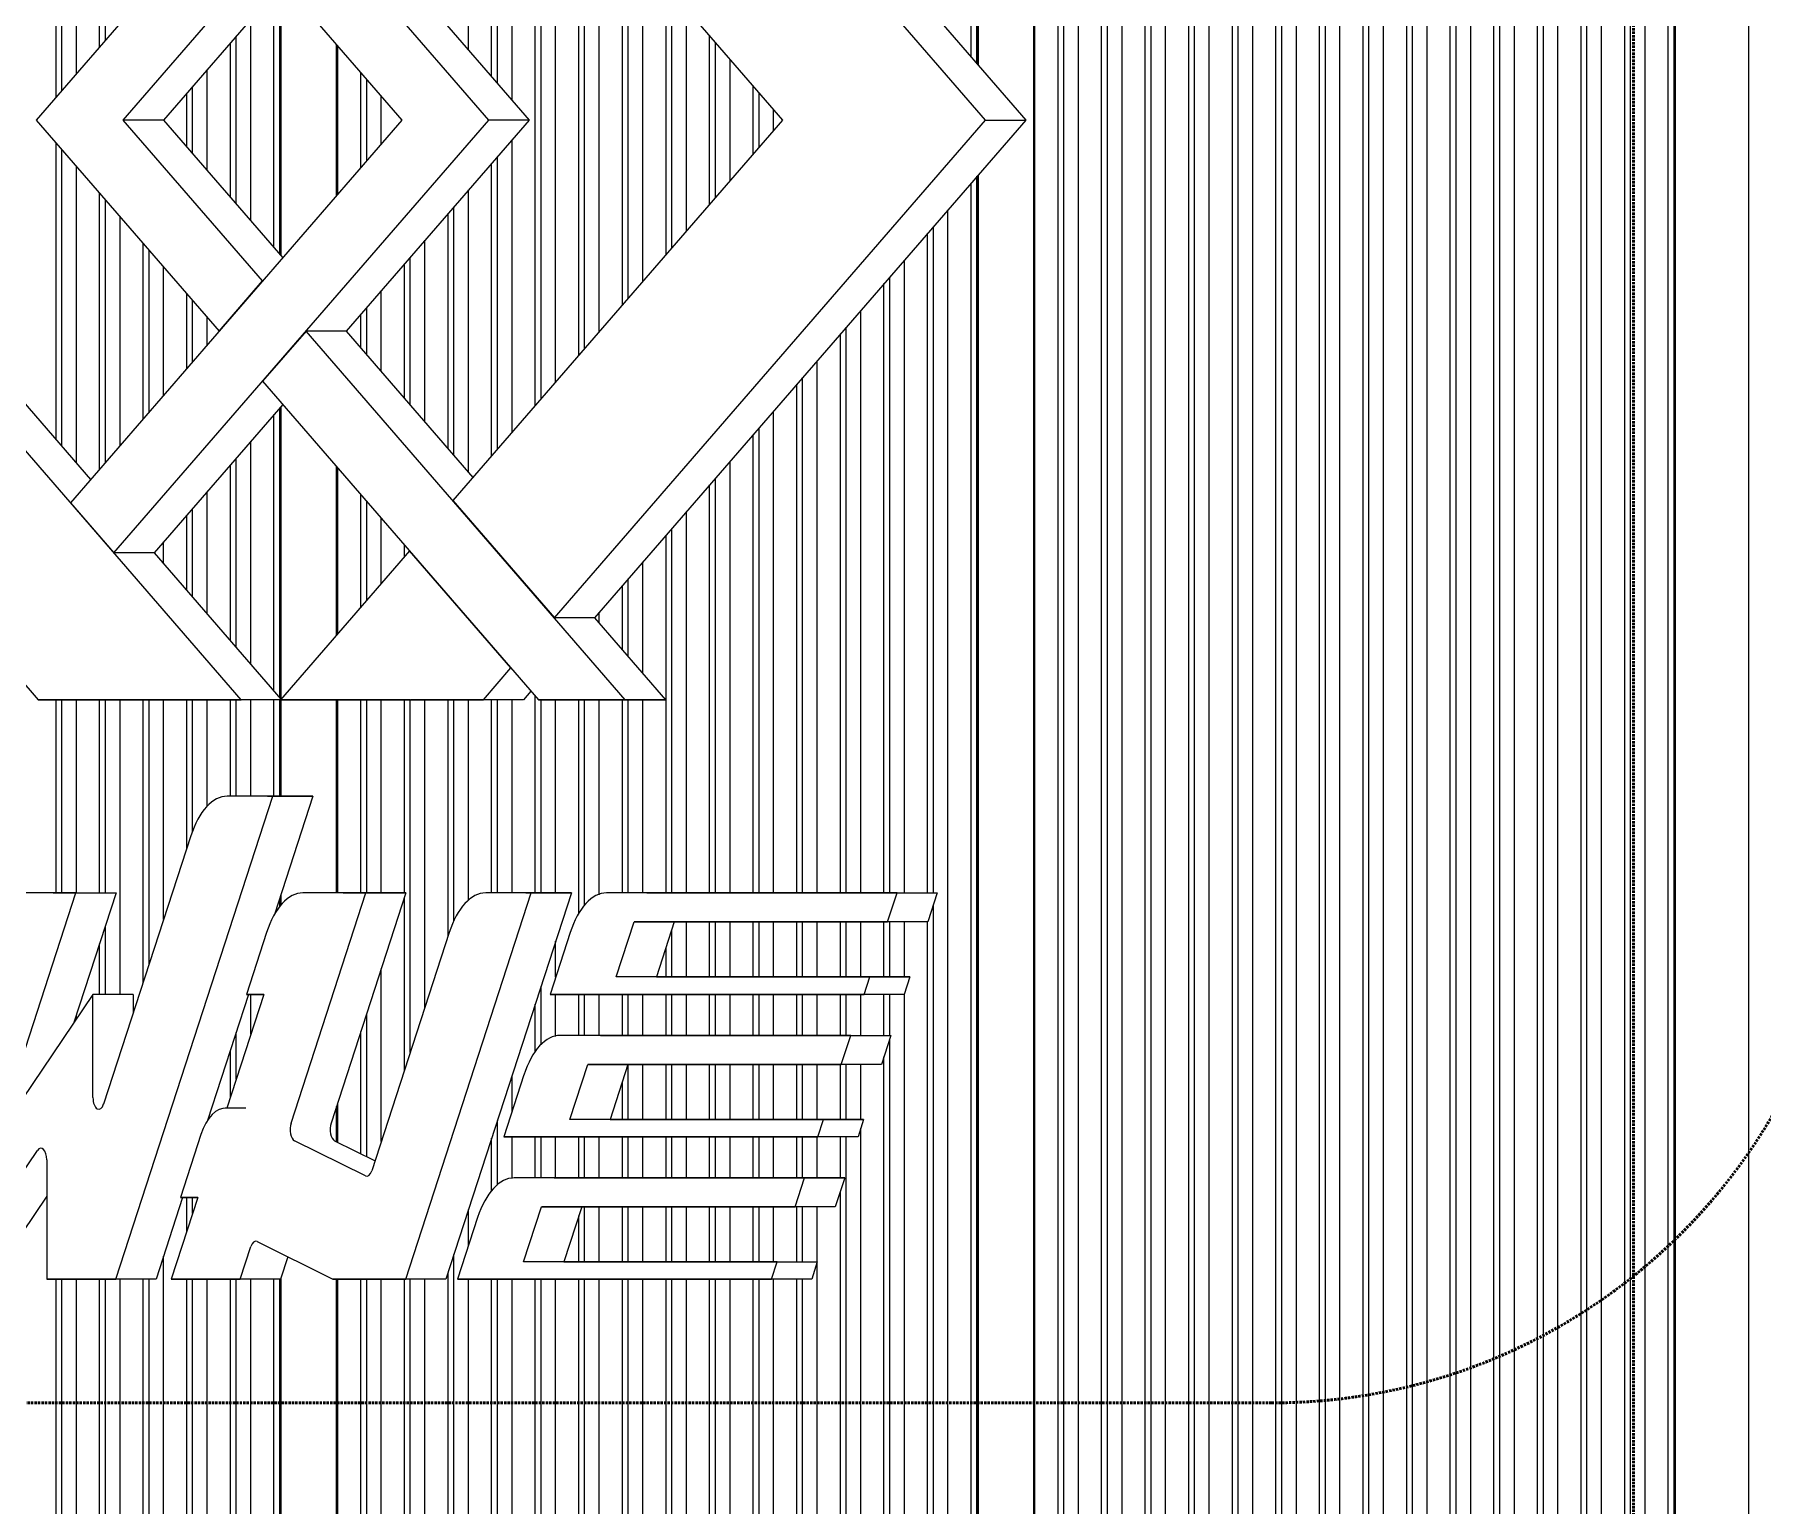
# Model space of a CAD drawing. Header units: millimetres. Extents: x 652554 to 1678317, y -308114 to 170803.
# Drawn here: x 747819 to 749309, y -89855 to -88586 of the extents above; entities that cross this region are included whole.
import ezdxf

# ---------------------------------------------------------------- set-up
doc = ezdxf.new("R2010")
doc.units = ezdxf.units.MM
doc.linetypes.add('DPA_Hidden 50', pattern=[3, 2, -1])
for name, color, linetype, lineweight in [('A-DETL-GENF', 7, 'Continuous', 35), ('A-GENM', 7, 'Continuous', 9), ('A-GLAZ-CURT', 7, 'Continuous', 9)]:
    doc.layers.add(name, color=color, linetype=linetype, lineweight=lineweight)

# ---------------------------------------------------------------- blocks, each defined once
blk = doc.blocks.new('DPA_CP_Entrance Louver Grill Vertical Z - Louver Grill Vertical Z-V47-2241-01 ENTRANCE 2 ENLARGED ELEVATION 1')
at = {"layer": 'A-GLAZ-CURT', "color": 7}
for p, q in [((-631486.1, 112386.8), (-631486.1, 112155.2)), ((-631485.1, 112388), (-631485.1, 112154)), ((-631486.1, 112022.7), (-631486.1, 111772.5)), ((-631485.1, 112023.9), (-631485.1, 111771.4)), ((-631486.1, 111771), (-631486.1, 111687.7)), ((-631485.1, 111771), (-631485.1, 111687.7)), ((-631485.1, 111602.7), (-631485.1, 111593.6)), ((-631486.1, 111599.6), (-631486.1, 111592.2)), ((-631486.1, 111271), (-631486.1, 108575)), ((-631485.1, 111272.2), (-631485.1, 108575))]:
    blk.add_line(p, q, dxfattribs=at)
blk = doc.blocks.new('DPA_CP_Entrance Louver Grill Vertical Z - Louver Grill Vertical Z-V48-2241-01 ENTRANCE 2 ENLARGED ELEVATION 1')
at = {"layer": 'A-GLAZ-CURT', "color": 7}
for p, q in [((-630884.9, 113750), (-630884.9, 112319.5)), ((-630883.9, 113750), (-630883.9, 112318.4)), ((-631437.1, 112205.9), (-631437.1, 112336.1)), ((-631436.1, 112207.1), (-631436.1, 112334.9)), ((-630884.9, 112222.5), (-630884.9, 108575)), ((-630883.9, 112223.6), (-630883.9, 108575)), ((-631437.1, 111826.8), (-631437.1, 111972)), ((-631436.1, 111828), (-631436.1, 111970.8)), ((-631437.1, 111604.3), (-631437.1, 111771)), ((-631436.1, 111604.3), (-631436.1, 111771)), ((-631437.1, 111389.7), (-631437.1, 111420)), ((-631436.1, 111389.2), (-631436.1, 111423.1)), ((-631437.1, 108575), (-631437.1, 111271.1)), ((-631436.1, 108575), (-631436.1, 111271.1))]:
    blk.add_line(p, q, dxfattribs=at)
blk = doc.blocks.new('DPA_CP_Entrance Louver Grill Vertical Z - Louver Grill Vertical Z-V49-2241-01 ENTRANCE 2 ENLARGED ELEVATION 1')
at = {"layer": 'A-GLAZ-CURT', "color": 7}
for p, q in [((-630835.9, 108575), (-630835.9, 113750)), ((-630834.9, 108575), (-630834.9, 113750)), ((-630283.6, 113750), (-630283.6, 108575)), ((-630282.6, 113750), (-630282.6, 108575)), ((-630219.3, 113750), (-630219.3, 108575))]:
    blk.add_line(p, q, dxfattribs=at)
blk = doc.blocks.new('GM_Louver Grill Vertical Z - Z Profile-V62-2241-01 ENTRANCE 2 ENLARGED ELEVATION 1')
at = {"layer": 'A-GENM', "color": 7}
for p, q in [((-631528.7, 112204.4), (-631528.7, 112337.7)), ((-631523.7, 112198.6), (-631523.7, 112343.4)), ((-631548.7, 112227.5), (-631548.7, 112314.6)), ((-631548.7, 112077.1), (-631548.7, 112100.9)), ((-631523.7, 111815.9), (-631523.7, 111979.3)), ((-631528.7, 111821.7), (-631528.7, 111973.6)), ((-631548.7, 111844.8), (-631548.7, 111950.5)), ((-631548.7, 111679.1), (-631548.7, 111771)), ((-631528.7, 111687.7), (-631528.7, 111771)), ((-631523.7, 111687.7), (-631523.7, 111771)), ((-631523.7, 111443.6), (-631523.7, 111483.8)), ((-631528.7, 111428.2), (-631528.7, 111468.4)), ((-631548.7, 108575), (-631548.7, 111271)), ((-631528.7, 108575), (-631528.7, 111271)), ((-631523.7, 108575), (-631523.7, 111271))]:
    blk.add_line(p, q, dxfattribs=at)
blk = doc.blocks.new('GM_Louver Grill Vertical Z - Z Profile-V63-2241-01 ENTRANCE 2 ENLARGED ELEVATION 1')
at = {"layer": 'A-GENM', "color": 7}
for p, q in [((-631566.3, 112247.8), (-631566.3, 112294.2)), ((-631561.3, 112242), (-631561.3, 112300)), ((-631586.3, 112033.7), (-631586.3, 112144.3)), ((-631566.3, 112056.8), (-631566.3, 112121.2)), ((-631561.3, 112062.5), (-631561.3, 112115.4)), ((-631561.3, 111859.4), (-631561.3, 111935.9)), ((-631566.3, 111865.1), (-631566.3, 111930.2)), ((-631586.3, 111888.2), (-631586.3, 111907.1)), ((-631586.3, 111581.3), (-631586.3, 111771)), ((-631566.3, 111642.9), (-631566.3, 111771)), ((-631561.3, 111657.2), (-631561.3, 111771)), ((-631566.3, 111312.4), (-631566.3, 111341.7)), ((-631561.3, 111327.8), (-631561.3, 111341.7)), ((-631586.3, 108575), (-631586.3, 111291)), ((-631566.3, 108575), (-631566.3, 111271)), ((-631561.3, 108575), (-631561.3, 111271))]:
    blk.add_line(p, q, dxfattribs=at)
blk = doc.blocks.new('GM_Louver Grill Vertical Z - Z Profile-V64-2241-01 ENTRANCE 2 ENLARGED ELEVATION 1')
at = {"layer": 'A-GENM', "color": 7}
for p, q in [((-631623.9, 111990.3), (-631623.9, 112187.7)), ((-631603.9, 112013.4), (-631603.9, 112164.6)), ((-631598.9, 112019.1), (-631598.9, 112158.8)), ((-631623.9, 111516.8), (-631623.9, 111771)), ((-631603.9, 111527.2), (-631603.9, 111771)), ((-631598.9, 111542.6), (-631598.9, 111771)), ((-631623.9, 108575), (-631623.9, 111271)), ((-631603.9, 108575), (-631603.9, 111271)), ((-631598.9, 108575), (-631598.9, 111271))]:
    blk.add_line(p, q, dxfattribs=at)
blk = doc.blocks.new('GM_Louver Grill Vertical Z - Z Profile-V65-2241-01 ENTRANCE 2 ENLARGED ELEVATION 1')
at = {"layer": 'A-GENM', "color": 7}
for p, q in [((-631641.5, 112334), (-631641.5, 112572.1)), ((-631661.5, 112310.9), (-631661.5, 112567)), ((-631636.5, 112339.8), (-631636.5, 112566.3)), ((-631661.5, 111975), (-631661.5, 112231.1)), ((-631641.5, 111969.9), (-631641.5, 112208)), ((-631636.5, 111975.7), (-631636.5, 112202.2)), ((-631661.5, 111604.3), (-631661.5, 111771)), ((-631641.5, 111604.3), (-631641.5, 111771)), ((-631636.5, 111604.3), (-631636.5, 111771)), ((-631636.5, 111516.8), (-631636.5, 111575.9)), ((-631641.5, 111516.8), (-631641.5, 111560.5)), ((-631661.5, 111495.6), (-631661.5, 111498.9)), ((-631661.5, 108575), (-631661.5, 111271)), ((-631641.5, 108575), (-631641.5, 111271)), ((-631636.5, 108575), (-631636.5, 111271))]:
    blk.add_line(p, q, dxfattribs=at)
blk = doc.blocks.new('GM_Louver Grill Vertical Z - Z Profile-V66-2241-01 ENTRANCE 2 ENLARGED ELEVATION 1')
at = {"layer": 'A-GENM', "color": 7}
for p, q in [((-631679.1, 112290.6), (-631679.1, 112546.7)), ((-631674.1, 112296.4), (-631674.1, 112552.4)), ((-631679.1, 111995.4), (-631679.1, 112251.4)), ((-631674.1, 111989.6), (-631674.1, 112245.6)), ((-631679.1, 111604.3), (-631679.1, 111771)), ((-631674.1, 111604.3), (-631674.1, 111771)), ((-631679.1, 108575), (-631679.1, 111271)), ((-631674.1, 108575), (-631674.1, 111271))]:
    blk.add_line(p, q, dxfattribs=at)
blk = doc.blocks.new('GM_Louver Grill Vertical Z - Z Profile-V75-2241-01 ENTRANCE 2 ENLARGED ELEVATION 1')
at = {"layer": 'A-GENM', "color": 7}
for p, q in [((-631491.1, 112161), (-631491.1, 112381.1)), ((-631486.1, 112155.2), (-631486.1, 112386.8)), ((-631511.1, 112184.1), (-631511.1, 112358)), ((-631486.1, 111772.5), (-631486.1, 112022.7)), ((-631491.1, 111778.3), (-631491.1, 112017)), ((-631511.1, 111801.4), (-631511.1, 111993.9)), ((-631511.1, 111687.7), (-631511.1, 111771)), ((-631491.1, 111687.7), (-631491.1, 111771)), ((-631486.1, 111687.7), (-631486.1, 111771)), ((-631486.1, 111592.2), (-631486.1, 111599.6)), ((-631511.1, 111482.4), (-631511.1, 111516.8)), ((-631511.1, 108575), (-631511.1, 111271)), ((-631491.1, 108575), (-631491.1, 111271)), ((-631486.1, 108575), (-631486.1, 111271))]:
    blk.add_line(p, q, dxfattribs=at)
blk = doc.blocks.new('GM_Louver Grill Vertical Z - Z Profile-V77-2241-01 ENTRANCE 2 ENLARGED ELEVATION 1')
at = {"layer": 'A-GENM', "color": 7}
for p, q in [((-630927.4, 111604.3), (-630927.4, 112173.3)), ((-630922.4, 111604.3), (-630922.4, 112179.1)), ((-630947.4, 111604.3), (-630947.4, 112150.2)), ((-630922.4, 108575), (-630922.4, 111594)), ((-630947.4, 111531.8), (-630947.4, 111579.3)), ((-630927.4, 108575), (-630927.4, 111579.3)), ((-630947.4, 108575), (-630947.4, 111517))]:
    blk.add_line(p, q, dxfattribs=at)
blk = doc.blocks.new('GM_Louver Grill Vertical Z - Z Profile-V78-2241-01 ENTRANCE 2 ENLARGED ELEVATION 1')
at = {"layer": 'A-GENM', "color": 7}
for p, q in [((-630965, 111604.3), (-630965, 112129.9)), ((-630960, 111604.3), (-630960, 112135.7)), ((-630985, 111604.3), (-630985, 112106.8)), ((-630985, 111531.8), (-630985, 111579.3)), ((-630965, 111531.8), (-630965, 111579.3)), ((-630960, 111531.8), (-630960, 111579.3)), ((-630985, 111481.4), (-630985, 111516.8)), ((-630965, 111481.4), (-630965, 111516.8)), ((-630960, 111481.4), (-630960, 111516.8)), ((-630960, 108575), (-630960, 111478.3)), ((-630985, 111408.9), (-630985, 111456.4)), ((-630965, 108575), (-630965, 111462.9)), ((-630985, 108575), (-630985, 111401.3))]:
    blk.add_line(p, q, dxfattribs=at)
blk = doc.blocks.new('GM_Louver Grill Vertical Z - Z Profile-V79-2241-01 ENTRANCE 2 ENLARGED ELEVATION 1')
at = {"layer": 'A-GENM', "color": 7}
for p, q in [((-631002.6, 111604.3), (-631002.6, 112086.5)), ((-630997.6, 111604.3), (-630997.6, 112092.3)), ((-631022.6, 111604.3), (-631022.6, 112063.4)), ((-631022.6, 111531.8), (-631022.6, 111579.3)), ((-631002.6, 111531.8), (-631002.6, 111579.3)), ((-630997.6, 111531.8), (-630997.6, 111579.3)), ((-631022.6, 111481.4), (-631022.6, 111516.8)), ((-631002.6, 111481.4), (-631002.6, 111516.8)), ((-630997.6, 111481.4), (-630997.6, 111516.8)), ((-631022.6, 111408.9), (-631022.6, 111456.4)), ((-631002.6, 111408.9), (-631002.6, 111456.4)), ((-630997.6, 111408.9), (-630997.6, 111456.4)), ((-631022.6, 111358.5), (-631022.6, 111394)), ((-631002.6, 111358.5), (-631002.6, 111393.9)), ((-630997.6, 108575), (-630997.6, 111393.9)), ((-631002.6, 108575), (-631002.6, 111347.1)), ((-631022.6, 111286), (-631022.6, 111333.5)), ((-631022.6, 108575), (-631022.6, 111285.5))]:
    blk.add_line(p, q, dxfattribs=at)
blk = doc.blocks.new('GM_Louver Grill Vertical Z - Z Profile-V80-2241-01 ENTRANCE 2 ENLARGED ELEVATION 1')
at = {"layer": 'A-GENM', "color": 7}
for p, q in [((-631060.2, 112262.1), (-631060.2, 112280)), ((-631040.2, 111604.3), (-631040.2, 112043.1)), ((-631035.2, 111604.3), (-631035.2, 112048.9)), ((-631060.2, 111604.3), (-631060.2, 112020)), ((-631060.2, 111531.8), (-631060.2, 111579.3)), ((-631040.2, 111531.8), (-631040.2, 111579.3)), ((-631035.2, 111531.8), (-631035.2, 111579.3)), ((-631060.2, 111481.4), (-631060.2, 111516.8)), ((-631040.2, 111481.4), (-631040.2, 111516.8)), ((-631035.2, 111481.4), (-631035.2, 111516.8)), ((-631060.2, 111408.9), (-631060.2, 111456.4)), ((-631040.2, 111408.9), (-631040.2, 111456.4)), ((-631035.2, 111408.9), (-631035.2, 111456.4)), ((-631060.2, 111358.5), (-631060.2, 111393.9)), ((-631040.2, 111358.5), (-631040.2, 111393.9)), ((-631035.2, 111358.5), (-631035.2, 111393.9)), ((-631060.2, 111286), (-631060.2, 111333.5)), ((-631040.2, 111286), (-631040.2, 111333.5)), ((-631035.2, 111286), (-631035.2, 111333.5)), ((-631060.2, 108575), (-631060.2, 111271)), ((-631040.2, 108575), (-631040.2, 111271)), ((-631035.2, 108575), (-631035.2, 111271))]:
    blk.add_line(p, q, dxfattribs=at)
blk = doc.blocks.new('GM_Louver Grill Vertical Z - Z Profile-V81-2241-01 ENTRANCE 2 ENLARGED ELEVATION 1')
at = {"layer": 'A-GENM', "color": 7}
for p, q in [((-631097.8, 112218.7), (-631097.8, 112323.4)), ((-631077.8, 112241.8), (-631077.8, 112300.3)), ((-631072.8, 112247.5), (-631072.8, 112294.5)), ((-631072.8, 111604.3), (-631072.8, 112005.5)), ((-631077.8, 111604.3), (-631077.8, 111999.7)), ((-631097.8, 111604.3), (-631097.8, 111976.6)), ((-631097.8, 111531.8), (-631097.8, 111579.3)), ((-631077.8, 111531.8), (-631077.8, 111579.3)), ((-631072.8, 111531.8), (-631072.8, 111579.3)), ((-631097.8, 111481.4), (-631097.8, 111516.8)), ((-631077.8, 111481.4), (-631077.8, 111516.8)), ((-631072.8, 111481.4), (-631072.8, 111516.8)), ((-631097.8, 111408.9), (-631097.8, 111456.4)), ((-631077.8, 111408.9), (-631077.8, 111456.4)), ((-631072.8, 111408.9), (-631072.8, 111456.4)), ((-631097.8, 111358.5), (-631097.8, 111393.9)), ((-631077.8, 111358.5), (-631077.8, 111393.9)), ((-631072.8, 111358.5), (-631072.8, 111393.9)), ((-631097.8, 111286), (-631097.8, 111333.5)), ((-631077.8, 111286), (-631077.8, 111333.5)), ((-631072.8, 111286), (-631072.8, 111333.5)), ((-631097.8, 108575), (-631097.8, 111271)), ((-631077.8, 108575), (-631077.8, 111271)), ((-631072.8, 108575), (-631072.8, 111271))]:
    blk.add_line(p, q, dxfattribs=at)
blk = doc.blocks.new('GM_Louver Grill Vertical Z - Z Profile-V82-2241-01 ENTRANCE 2 ENLARGED ELEVATION 1')
at = {"layer": 'A-GENM', "color": 7}
for p, q in [((-631135.4, 112175.2), (-631135.4, 112366.8)), ((-631115.4, 112198.3), (-631115.4, 112343.7)), ((-631110.4, 112204.1), (-631110.4, 112337.9)), ((-631110.4, 111604.3), (-631110.4, 111962)), ((-631115.4, 111604.3), (-631115.4, 111956.3)), ((-631135.4, 111604.3), (-631135.4, 111933.2)), ((-631135.4, 111531.8), (-631135.4, 111579.3)), ((-631115.4, 111531.8), (-631115.4, 111579.3)), ((-631110.4, 111531.8), (-631110.4, 111579.3)), ((-631135.4, 111481.4), (-631135.4, 111516.8)), ((-631115.4, 111481.4), (-631115.4, 111516.8)), ((-631110.4, 111481.4), (-631110.4, 111516.8)), ((-631135.4, 111408.9), (-631135.4, 111456.4)), ((-631115.4, 111408.9), (-631115.4, 111456.4)), ((-631110.4, 111408.9), (-631110.4, 111456.4)), ((-631135.4, 111358.5), (-631135.4, 111393.9)), ((-631115.4, 111358.5), (-631115.4, 111393.9)), ((-631110.4, 111358.5), (-631110.4, 111393.9)), ((-631135.4, 111286), (-631135.4, 111333.5)), ((-631115.4, 111286), (-631115.4, 111333.5)), ((-631110.4, 111286), (-631110.4, 111333.5)), ((-631135.4, 108575), (-631135.4, 111271)), ((-631115.4, 108575), (-631115.4, 111271)), ((-631110.4, 108575), (-631110.4, 111271))]:
    blk.add_line(p, q, dxfattribs=at)
blk = doc.blocks.new('GM_Louver Grill Vertical Z - Z Profile-V83-2241-01 ENTRANCE 2 ENLARGED ELEVATION 1')
at = {"layer": 'A-GENM', "color": 7}
for p, q in [((-631173, 112131.8), (-631173, 112410.2)), ((-631153, 112154.9), (-631153, 112387.1)), ((-631148, 112160.7), (-631148, 112381.3)), ((-631148, 111604.3), (-631148, 111918.6)), ((-631153, 111604.3), (-631153, 111912.9)), ((-631173, 111793.6), (-631173, 111889.8)), ((-631173, 111604.3), (-631173, 111771)), ((-631148, 111531.8), (-631148, 111572.8)), ((-631153, 111531.8), (-631153, 111557.4)), ((-631173, 111481.4), (-631173, 111516.8)), ((-631153, 111481.4), (-631153, 111516.8)), ((-631148, 111481.4), (-631148, 111516.8)), ((-631173, 111408.9), (-631173, 111456.4)), ((-631153, 111408.9), (-631153, 111456.4)), ((-631148, 111408.9), (-631148, 111456.4)), ((-631173, 111358.5), (-631173, 111393.9)), ((-631153, 111358.5), (-631153, 111393.9)), ((-631148, 111358.5), (-631148, 111393.9)), ((-631173, 111286), (-631173, 111333.5)), ((-631153, 111286), (-631153, 111333.5)), ((-631148, 111286), (-631148, 111333.5)), ((-631173, 108575), (-631173, 111271)), ((-631153, 108575), (-631153, 111271)), ((-631148, 108575), (-631148, 111271))]:
    blk.add_line(p, q, dxfattribs=at)
blk = doc.blocks.new('GM_Louver Grill Vertical Z - Z Profile-V84-2241-01 ENTRANCE 2 ENLARGED ELEVATION 1')
at = {"layer": 'A-GENM', "color": 7}
for p, q in [((-631210.6, 112088.4), (-631210.6, 112453.6)), ((-631190.6, 112111.5), (-631190.6, 112430.5)), ((-631185.6, 112117.3), (-631185.6, 112424.7)), ((-631185.6, 111808.1), (-631185.6, 111875.2)), ((-631190.6, 111813.9), (-631190.6, 111869.5)), ((-631210.6, 111837), (-631210.6, 111846.4)), ((-631210.6, 111602.7), (-631210.6, 111771)), ((-631190.6, 111604.3), (-631190.6, 111771)), ((-631185.6, 111604.3), (-631185.6, 111771)), ((-631210.6, 111481.4), (-631210.6, 111516.8)), ((-631190.6, 111481.4), (-631190.6, 111516.8)), ((-631185.6, 111481.4), (-631185.6, 111516.8)), ((-631185.6, 111408.9), (-631185.6, 111456.4)), ((-631190.6, 111408.9), (-631190.6, 111441.6)), ((-631210.6, 111358.5), (-631210.6, 111393.9)), ((-631190.6, 111358.5), (-631190.6, 111393.9)), ((-631185.6, 111358.5), (-631185.6, 111393.9)), ((-631210.6, 111286), (-631210.6, 111333.5)), ((-631190.6, 111286), (-631190.6, 111333.5)), ((-631185.6, 111286), (-631185.6, 111333.5)), ((-631210.6, 108575), (-631210.6, 111271)), ((-631190.6, 108575), (-631190.6, 111271)), ((-631185.6, 108575), (-631185.6, 111271))]:
    blk.add_line(p, q, dxfattribs=at)
blk = doc.blocks.new('GM_Louver Grill Vertical Z - Z Profile-V85-2241-01 ENTRANCE 2 ENLARGED ELEVATION 1')
at = {"layer": 'A-GENM', "color": 7}
for p, q in [((-631248.2, 112045), (-631248.2, 112497)), ((-631228.2, 112068.1), (-631228.2, 112473.9)), ((-631223.2, 112073.9), (-631223.2, 112468.1)), ((-631248.2, 111604.3), (-631248.2, 111771)), ((-631228.2, 111586.5), (-631228.2, 111771)), ((-631223.2, 111593.7), (-631223.2, 111771)), ((-631248.2, 111531.6), (-631248.2, 111562.6)), ((-631248.2, 111480.4), (-631248.2, 111516.8)), ((-631228.2, 111481.4), (-631228.2, 111516.8)), ((-631223.2, 111481.4), (-631223.2, 111516.8)), ((-631248.2, 111358.5), (-631248.2, 111393.9)), ((-631228.2, 111358.5), (-631228.2, 111393.9)), ((-631223.2, 111358.5), (-631223.2, 111393.9)), ((-631228.2, 111286), (-631228.2, 111325.9)), ((-631223.2, 111286), (-631223.2, 111333.5)), ((-631248.2, 108575), (-631248.2, 111271)), ((-631228.2, 108575), (-631228.2, 111271)), ((-631223.2, 108575), (-631223.2, 111271))]:
    blk.add_line(p, q, dxfattribs=at)
blk = doc.blocks.new('GM_Louver Grill Vertical Z - Z Profile-V86-2241-01 ENTRANCE 2 ENLARGED ELEVATION 1')
at = {"layer": 'A-GENM', "color": 7}
for p, q in [((-631285.8, 112287.9), (-631285.8, 112540.4)), ((-631265.8, 112024.7), (-631265.8, 112517.3)), ((-631260.8, 112030.5), (-631260.8, 112511.5)), ((-631285.8, 112001.6), (-631285.8, 112254.1)), ((-631285.8, 111604.3), (-631285.8, 111771)), ((-631265.8, 111604.3), (-631265.8, 111774.1)), ((-631260.8, 111604.3), (-631260.8, 111771)), ((-631260.8, 111473.3), (-631260.8, 111523.8)), ((-631265.8, 111466.9), (-631265.8, 111508.4)), ((-631285.8, 111415.8), (-631285.8, 111446.8)), ((-631285.8, 111358.1), (-631285.8, 111393.9)), ((-631265.8, 111358.5), (-631265.8, 111393.9)), ((-631260.8, 111358.5), (-631260.8, 111393.9)), ((-631285.8, 108575), (-631285.8, 111271)), ((-631265.8, 108575), (-631265.8, 111271)), ((-631260.8, 108575), (-631260.8, 111271))]:
    blk.add_line(p, q, dxfattribs=at)
blk = doc.blocks.new('GM_Louver Grill Vertical Z - Z Profile-V87-2241-01 ENTRANCE 2 ENLARGED ELEVATION 1')
at = {"layer": 'A-GENM', "color": 7}
for p, q in [((-631323.4, 112331.3), (-631323.4, 112574.8)), ((-631303.4, 112308.2), (-631303.4, 112560.7)), ((-631298.4, 112302.5), (-631298.4, 112554.9)), ((-631303.4, 111981.3), (-631303.4, 112233.8)), ((-631298.4, 111987.1), (-631298.4, 112239.6)), ((-631323.4, 111967.2), (-631323.4, 112210.7)), ((-631323.4, 111597.7), (-631323.4, 111771)), ((-631303.4, 111604.3), (-631303.4, 111771)), ((-631298.4, 111604.3), (-631298.4, 111771)), ((-631298.4, 111352.2), (-631298.4, 111408.1)), ((-631303.4, 111347.3), (-631303.4, 111392.7)), ((-631323.4, 111300.1), (-631323.4, 111331.1)), ((-631323.4, 108575), (-631323.4, 111271)), ((-631303.4, 108575), (-631303.4, 111271)), ((-631298.4, 108575), (-631298.4, 111271))]:
    blk.add_line(p, q, dxfattribs=at)
blk = doc.blocks.new('GM_Louver Grill Vertical Z - Z Profile-V88-2241-01 ENTRANCE 2 ENLARGED ELEVATION 1')
at = {"layer": 'A-GENM', "color": 7}
for p, q in [((-631341, 111987.5), (-631341, 112190.4)), ((-631336, 111981.8), (-631336, 112196.2)), ((-631361, 112010.6), (-631361, 112167.3)), ((-631361, 111505.6), (-631361, 111771)), ((-631341, 111567.2), (-631341, 111771)), ((-631336, 111579.7), (-631336, 111771)), ((-631336, 108575), (-631336, 111292.3)), ((-631341, 108575), (-631341, 111276.9)), ((-631361, 108575), (-631361, 111271.1))]:
    blk.add_line(p, q, dxfattribs=at)
blk = doc.blocks.new('GM_Louver Grill Vertical Z - Z Profile-V89-2241-01 ENTRANCE 2 ENLARGED ELEVATION 1')
at = {"layer": 'A-GENM', "color": 7}
for p, q in [((-631398.6, 112250.5), (-631398.6, 112291.5)), ((-631378.6, 112031), (-631378.6, 112147)), ((-631373.6, 112025.2), (-631373.6, 112152.8)), ((-631398.6, 112054), (-631398.6, 112123.9)), ((-631398.6, 111871.4), (-631398.6, 111927.4)), ((-631378.6, 111894.5), (-631378.6, 111904.3)), ((-631398.6, 111604.3), (-631398.6, 111771)), ((-631378.6, 111604.3), (-631378.6, 111771)), ((-631373.6, 111466.8), (-631373.6, 111771)), ((-631378.6, 111451.4), (-631378.6, 111600.4)), ((-631398.6, 111389.8), (-631398.6, 111538.8)), ((-631398.6, 108575), (-631398.6, 111271.1)), ((-631378.6, 108575), (-631378.6, 111271.1)), ((-631373.6, 108575), (-631373.6, 111271.1))]:
    blk.add_line(p, q, dxfattribs=at)
blk = doc.blocks.new('GM_Louver Grill Vertical Z - Z Profile-V90-2241-01 ENTRANCE 2 ENLARGED ELEVATION 1')
at = {"layer": 'A-GENM', "color": 7}
for p, q in [((-630889.9, 112325.3), (-630889.9, 113750)), ((-630884.9, 112319.5), (-630884.9, 113750)), ((-630889.9, 108575), (-630889.9, 112216.7)), ((-630884.9, 108575), (-630884.9, 112222.5)), ((-630909.9, 108575), (-630909.9, 112193.6))]:
    blk.add_line(p, q, dxfattribs=at)
blk = doc.blocks.new('GM_Louver Grill Vertical Z - Z Profile-V91-2241-01 ENTRANCE 2 ENLARGED ELEVATION 1')
at = {"layer": 'A-GENM', "color": 7}
for p, q in [((-631436.1, 112207.1), (-631436.1, 112334.9)), ((-631416.1, 112230.2), (-631416.1, 112311.8)), ((-631411.1, 112235.9), (-631411.1, 112306.1)), ((-631411.1, 112068.6), (-631411.1, 112109.3)), ((-631416.1, 112074.4), (-631416.1, 112103.6)), ((-631436.1, 111828), (-631436.1, 111970.8)), ((-631416.1, 111851.1), (-631416.1, 111947.8)), ((-631411.1, 111856.9), (-631411.1, 111942)), ((-631436.1, 111604.3), (-631436.1, 111771)), ((-631416.1, 111604.3), (-631416.1, 111771)), ((-631411.1, 111604.3), (-631411.1, 111771)), ((-631411.1, 111376.9), (-631411.1, 111500.1)), ((-631416.1, 111379.3), (-631416.1, 111484.7)), ((-631436.1, 111389.2), (-631436.1, 111423.1)), ((-631436.1, 108575), (-631436.1, 111271.1)), ((-631416.1, 108575), (-631416.1, 111271.1)), ((-631411.1, 108575), (-631411.1, 111271.1))]:
    blk.add_line(p, q, dxfattribs=at)
blk = doc.blocks.new('GM_Louver Grill Vertical Z - Z Profile-V92-2241-01 ENTRANCE 2 ENLARGED ELEVATION 1')
at = {"layer": 'A-GENM', "color": 7}
for p, q in [((-630383.8, 108575), (-630383.8, 113750)), ((-630363.8, 108575), (-630363.8, 113750)), ((-630358.8, 108575), (-630358.8, 113750))]:
    blk.add_line(p, q, dxfattribs=at)
blk = doc.blocks.new('GM_Louver Grill Vertical Z - Z Profile-V93-2241-01 ENTRANCE 2 ENLARGED ELEVATION 1')
at = {"layer": 'A-GENM', "color": 7}
for p, q in [((-630421.3, 108575), (-630421.3, 113750)), ((-630401.3, 108575), (-630401.3, 113750)), ((-630396.3, 108575), (-630396.3, 113750))]:
    blk.add_line(p, q, dxfattribs=at)
blk = doc.blocks.new('MRTA LOGO_1500H - MRTA LOGO_1500H-12933488-2241-01 ENTRANCE 2 ENLARGED ELEVATION 1')
at = {"layer": 'A-GENM', "color": 7}
for p, q in [((-630877.5, 112271), (-631249.3, 112700.3)), ((-631214.6, 112700.3), (-630842.8, 112271)), ((-631305.8, 112271), (-631629.1, 112644.4)), ((-631666.6, 112601.1), (-631380.8, 112271)), ((-631336.8, 112599.3), (-631052.5, 112271)), ((-631538.4, 112453.1), (-631696.1, 112271)), ((-631411, 112432.5), (-631271.1, 112271)), ((-631621.1, 112271), (-631500.9, 112409.8)), ((-631483.6, 112389.8), (-631586.5, 112271)), ((-632127.5, 112271), (-631694.5, 111771)), ((-631519.5, 111771), (-631952.5, 112271)), ((-631917.8, 112271), (-631649.3, 111960.9)), ((-631696.1, 112271), (-631538.4, 112089)), ((-631380.8, 112271), (-631666.6, 111940.9)), ((-631629.1, 111897.6), (-631305.8, 112271)), ((-631500.9, 112132.3), (-631621.1, 112271)), ((-631586.5, 112271), (-631621.1, 112271)), ((-631586.5, 112271), (-631483.6, 112152.3)), ((-631271.1, 112271), (-631428.8, 112089)), ((-631052.5, 112271), (-631336.8, 111942.7)), ((-631271.1, 112271), (-631305.8, 112271)), ((-631249.3, 111841.7), (-630877.5, 112271)), ((-630842.8, 112271), (-631214.6, 111841.7)), ((-630877.5, 112271), (-630842.8, 112271)), ((-631538.4, 112089), (-631500.9, 112132.3)), ((-631463.4, 112089), (-631500.9, 112045.7)), ((-631188.1, 111771), (-631463.4, 112089)), ((-631428.8, 112089), (-631463.4, 112089)), ((-631428.8, 112089), (-631319.5, 111962.7)), ((-631500.9, 112045.7), (-631263.1, 111771)), ((-631483.6, 112025.7), (-631594.5, 111897.6)), ((-631666.6, 111940.9), (-631629.1, 111897.6)), ((-631336.8, 111942.7), (-631249.3, 111841.7)), ((-631594.5, 111897.6), (-631629.1, 111897.6)), ((-631594.5, 111897.6), (-631485.2, 111771.4)), ((-631374.3, 111899.4), (-631485.5, 111771)), ((-631286.8, 111798.4), (-631374.3, 111899.4)), ((-631214.6, 111841.7), (-631249.3, 111841.7)), ((-631214.6, 111841.7), (-631153.4, 111771)), ((-631310.5, 111771), (-631286.8, 111798.4)), ((-631694.5, 111771), (-631519.5, 111771)), ((-631659.8, 111771), (-631694.5, 111771)), ((-631485.1, 111771), (-631659.8, 111771)), ((-631484.8, 111771), (-631519.5, 111771)), ((-631485.5, 111771), (-631310.5, 111771)), ((-631450.8, 111771), (-631485.5, 111771)), ((-631373.6, 111771), (-631450.8, 111771)), ((-631275.8, 111771), (-631373, 111771)), ((-631275.8, 111771), (-631310.5, 111771)), ((-631269.5, 111778.4), (-631275.8, 111771)), ((-631263.1, 111771), (-631188.1, 111771)), ((-631228.4, 111771), (-631263.1, 111771)), ((-631153.4, 111771), (-631228.4, 111771)), ((-631188.1, 111771), (-631153.4, 111771)), ((-631627.5, 111271), (-631492.2, 111687.7)), ((-631492.2, 111687.7), (-631531.4, 111687.7)), ((-631496.8, 111687.7), (-631457.5, 111687.7)), ((-631457.5, 111687.7), (-631492.2, 111687.7)), ((-631457.5, 111687.7), (-631490.7, 111585.7)), ((-631562.9, 111653.5), (-631638, 111422.2)), ((-631661.9, 111604.3), (-631716.1, 111604.3)), ((-631715.2, 111440.3), (-631661.9, 111604.3)), ((-631681.5, 111604.3), (-631627.3, 111604.3)), ((-631627.3, 111604.3), (-631663.6, 111492.6)), ((-631661.9, 111604.3), (-631627.3, 111604.3)), ((-631476.4, 111405.7), (-631411.9, 111604.3)), ((-631411.9, 111604.3), (-631466.1, 111604.3)), ((-631377.3, 111604.3), (-631441.8, 111405.7)), ((-631431.5, 111604.3), (-631377.3, 111604.3)), ((-631377.3, 111604.3), (-631411.9, 111604.3)), ((-631377.5, 111271.1), (-631269.3, 111604.3)), ((-631234.6, 111604.3), (-631342.8, 111271.1)), ((-631269.3, 111604.3), (-631308.5, 111604.3)), ((-631273.9, 111604.3), (-631234.6, 111604.3)), ((-631234.6, 111604.3), (-631269.3, 111604.3)), ((-630953.7, 111604.3), (-631204.2, 111604.3)), ((-631169.6, 111604.3), (-630919.1, 111604.3)), ((-630961.9, 111579.3), (-630953.7, 111604.3)), ((-630953.7, 111604.3), (-630919.1, 111604.3)), ((-630919.1, 111604.3), (-630927.2, 111579.3)), ((-631195.9, 111531.8), (-631180.5, 111579.3)), ((-631180.5, 111579.3), (-630961.9, 111579.3)), ((-631145.9, 111579.3), (-631180.5, 111579.3)), ((-631145.9, 111579.3), (-631161.3, 111531.8)), ((-630927.2, 111579.3), (-631145.9, 111579.3)), ((-630927.2, 111579.3), (-630961.9, 111579.3)), ((-631497.5, 111570.2), (-631514.9, 111516.8)), ((-631340, 111570.2), (-631406.8, 111364.5)), ((-631235.7, 111570.2), (-631253, 111516.8)), ((-630977.3, 111531.8), (-631195.9, 111531.8)), ((-631161.3, 111531.8), (-631195.9, 111531.8)), ((-631161.3, 111531.8), (-630942.6, 111531.8)), ((-630982.2, 111516.8), (-630977.3, 111531.8)), ((-630942.6, 111531.8), (-630977.3, 111531.8)), ((-630942.6, 111531.8), (-630947.5, 111516.8)), ((-631647.2, 111516.8), (-631708, 111426.8)), ((-631647.2, 111427.7), (-631647.2, 111516.8)), ((-631612.5, 111516.8), (-631647.2, 111516.8)), ((-631612.5, 111516.8), (-631612.5, 111500.6)), ((-631513, 111516.8), (-631548.4, 111407.9)), ((-631500, 111516.8), (-631531.9, 111418.6)), ((-631514.9, 111516.8), (-631500, 111516.8)), ((-631500, 111516.8), (-631514.9, 111516.8)), ((-631253, 111516.8), (-630982.2, 111516.8)), ((-631218.3, 111516.8), (-631253, 111516.8)), ((-630947.5, 111516.8), (-631218.3, 111516.8)), ((-630947.5, 111516.8), (-630982.2, 111516.8)), ((-630993.7, 111481.4), (-631244.1, 111481.4)), ((-631209.5, 111481.4), (-630959, 111481.4)), ((-631001.8, 111456.4), (-630993.7, 111481.4)), ((-630993.7, 111481.4), (-630959, 111481.4)), ((-630959, 111481.4), (-630967.1, 111456.4)), ((-631235.9, 111408.9), (-631220.4, 111456.4)), ((-631220.4, 111456.4), (-631001.8, 111456.4)), ((-631185.8, 111456.4), (-631220.4, 111456.4)), ((-631185.8, 111456.4), (-631201.2, 111408.9)), ((-630967.1, 111456.4), (-631185.8, 111456.4)), ((-630967.1, 111456.4), (-631001.8, 111456.4)), ((-631275.6, 111447.3), (-631292.9, 111393.9)), ((-631515.4, 111418.6), (-631533.2, 111418.6)), ((-631017.2, 111408.9), (-631235.9, 111408.9)), ((-631201.2, 111408.9), (-631235.9, 111408.9)), ((-631201.2, 111408.9), (-630982.6, 111408.9)), ((-631022.1, 111393.9), (-631017.2, 111408.9)), ((-630982.6, 111408.9), (-631017.2, 111408.9)), ((-630982.6, 111408.9), (-630987.4, 111393.9)), ((-631554.1, 111395.9), (-631571.7, 111341.7)), ((-631292.9, 111393.9), (-631022.1, 111393.9)), ((-631258.2, 111393.9), (-631292.9, 111393.9)), ((-630987.4, 111393.9), (-631258.2, 111393.9)), ((-630987.4, 111393.9), (-631022.1, 111393.9)), ((-631770.2, 111271), (-631695.1, 111382.1)), ((-631412.2, 111360.2), (-631473.4, 111390.6)), ((-631438.8, 111390.6), (-631403.9, 111373.3)), ((-631687.1, 111374.1), (-631687.1, 111271)), ((-631033.6, 111358.5), (-631284, 111358.5)), ((-631249.4, 111358.5), (-630998.9, 111358.5)), ((-631041.7, 111333.5), (-631033.6, 111358.5)), ((-630998.9, 111358.5), (-631033.6, 111358.5)), ((-630998.9, 111358.5), (-631007, 111333.5)), ((-631687.1, 111342.7), (-631735.5, 111271)), ((-631569.9, 111341.7), (-631592.8, 111271)), ((-631556.8, 111341.7), (-631579.8, 111271)), ((-631571.7, 111341.7), (-631556.8, 111341.7)), ((-631556.8, 111341.7), (-631571.7, 111341.7)), ((-631315.5, 111324.4), (-631332.8, 111271)), ((-631275.8, 111286), (-631260.3, 111333.5)), ((-631260.3, 111333.5), (-631041.7, 111333.5)), ((-631225.7, 111333.5), (-631260.3, 111333.5)), ((-631225.7, 111333.5), (-631241.1, 111286)), ((-631007, 111333.5), (-631225.7, 111333.5)), ((-631007, 111333.5), (-631041.7, 111333.5)), ((-631520.2, 111271), (-631511, 111299.2)), ((-631505.6, 111303.5), (-631440.3, 111271.1)), ((-631479.2, 111290.4), (-631485.5, 111271)), ((-631057.1, 111286), (-631275.8, 111286)), ((-631241.1, 111286), (-631275.8, 111286)), ((-631241.1, 111286), (-631022.5, 111286)), ((-631062, 111271), (-631057.1, 111286)), ((-631057.1, 111286), (-631022.5, 111286)), ((-631022.5, 111286), (-631027.3, 111271)), ((-631687.1, 111271), (-631627.5, 111271)), ((-631652.5, 111271), (-631687.1, 111271)), ((-631592.8, 111271), (-631652.5, 111271)), ((-631592.8, 111271), (-631627.5, 111271)), ((-631579.8, 111271), (-631520.2, 111271)), ((-631545.1, 111271), (-631579.8, 111271)), ((-631485.5, 111271), (-631545.1, 111271)), ((-631485.5, 111271), (-631520.2, 111271)), ((-631440.3, 111271.1), (-631377.5, 111271.1)), ((-631405.7, 111271.1), (-631440.3, 111271.1)), ((-631373.6, 111271.1), (-631405.7, 111271.1)), ((-631342.8, 111271.1), (-631377.5, 111271.1)), ((-631342.8, 111271.1), (-631373, 111271.1)), ((-631332.8, 111271), (-631062, 111271)), ((-631298.2, 111271), (-631332.8, 111271)), ((-631027.3, 111271), (-631298.2, 111271)), ((-631027.3, 111271), (-631062, 111271))]:
    blk.add_line(p, q, dxfattribs=at)
for centre, major_axis, start_param, end_param in [((-631531.4, 111612.7), (0, 75), 0, 0.994838), ((-631466.1, 111529.3), (0, 75), 0, 0.994838), ((-631308.5, 111529.3), (0, 75), 0, 0.994838), ((-631204.2, 111529.3), (0, 75), 0, 0.994838), ((-631244.1, 111406.4), (0, 75), 0, 0.994838), ((-631642.2, 111427.7), (0, 10), 1.570796, 4.13643), ((-631533.2, 111368.6), (0, 50), 6.230825, 7.278023), ((-631472.2, 111400.3), (0, 10), 0.994838, 2.898911), ((-631437.6, 111400.3), (0, 10), 0.994838, 2.898911), ((-631692.1, 111374.1), (0, 10), 4.712389, 6.920156), ((-631411, 111369.9), (0, 10), 2.898911, 4.13643), ((-631284, 111283.5), (0, 75), 0, 0.994838), ((-631506.8, 111293.8), (0, 10), 6.040503, 7.278023)]:
    blk.add_ellipse(centre, major_axis=major_axis, ratio=0.499999, start_param=start_param, end_param=end_param, dxfattribs=at)
blk = doc.blocks.new('DPA_AN_Callout - DPA_AN_Callout-15543813-2241-01 ENTRANCE 2 ENLARGED ELEVATION 1')
at = {"layer": 'A-DETL-GENF', "color": 7, "linetype": 'DPA_Hidden 50', "lineweight": 50}
blk.add_line((-630318.7, 105769.3), (-630318.7, 113808.8), dxfattribs=at)
blk = doc.blocks.new('DPA_AN_Callout - DPA_AN_Callout-15609961-2241-01 ENTRANCE 2 ENLARGED ELEVATION 1')
at = {"layer": 'A-DETL-GENF', "color": 7, "linetype": 'DPA_Hidden 50', "lineweight": 50}
blk.add_line((-630630.7, 111164.4), (-632226.9, 111164.4), dxfattribs=at)
blk.add_arc((-630630.7, 111664.4), 500, 270, 0, dxfattribs=at)

msp = doc.modelspace()

# ---------------------------------------------------------------- block references
at = {"layer": 'A-DETL-GENF', "color": 7}
for name in ['DPA_AN_Callout - DPA_AN_Callout-15609961-2241-01 ENTRANCE 2 ENLARGED ELEVATION 1', 'DPA_AN_Callout - DPA_AN_Callout-15543813-2241-01 ENTRANCE 2 ENLARGED ELEVATION 1']:
    msp.add_blockref(name, (1379516.5465, -200931.019), dxfattribs=at)
at = {"layer": 'A-GENM', "color": 7}
for name, p in [('GM_Louver Grill Vertical Z - Z Profile-V66-2241-01 ENTRANCE 2 ENLARGED ELEVATION 1', (1379516.5465, -200931.019)), ('GM_Louver Grill Vertical Z - Z Profile-V65-2241-01 ENTRANCE 2 ENLARGED ELEVATION 1', (1379516.5465, -200931.019)), ('GM_Louver Grill Vertical Z - Z Profile-V64-2241-01 ENTRANCE 2 ENLARGED ELEVATION 1', (1379516.5465, -200931.019)), ('GM_Louver Grill Vertical Z - Z Profile-V63-2241-01 ENTRANCE 2 ENLARGED ELEVATION 1', (1379516.5465, -200931.019)), ('GM_Louver Grill Vertical Z - Z Profile-V62-2241-01 ENTRANCE 2 ENLARGED ELEVATION 1', (1379516.5465, -200931.019)), ('GM_Louver Grill Vertical Z - Z Profile-V75-2241-01 ENTRANCE 2 ENLARGED ELEVATION 1', (1379516.5465, -200931.019)), ('GM_Louver Grill Vertical Z - Z Profile-V91-2241-01 ENTRANCE 2 ENLARGED ELEVATION 1', (1379516.5465, -200931.019)), ('GM_Louver Grill Vertical Z - Z Profile-V89-2241-01 ENTRANCE 2 ENLARGED ELEVATION 1', (1379516.5465, -200931.019)), ('GM_Louver Grill Vertical Z - Z Profile-V88-2241-01 ENTRANCE 2 ENLARGED ELEVATION 1', (1379516.5465, -200931.019)), ('GM_Louver Grill Vertical Z - Z Profile-V87-2241-01 ENTRANCE 2 ENLARGED ELEVATION 1', (1379516.5465, -200931.019)), ('GM_Louver Grill Vertical Z - Z Profile-V86-2241-01 ENTRANCE 2 ENLARGED ELEVATION 1', (1379516.5465, -200931.019)), ('GM_Louver Grill Vertical Z - Z Profile-V85-2241-01 ENTRANCE 2 ENLARGED ELEVATION 1', (1379516.5465, -200931.019)), ('GM_Louver Grill Vertical Z - Z Profile-V84-2241-01 ENTRANCE 2 ENLARGED ELEVATION 1', (1379516.5465, -200931.019)), ('GM_Louver Grill Vertical Z - Z Profile-V83-2241-01 ENTRANCE 2 ENLARGED ELEVATION 1', (1379516.5465, -200931.019)), ('GM_Louver Grill Vertical Z - Z Profile-V82-2241-01 ENTRANCE 2 ENLARGED ELEVATION 1', (1379516.5465, -200931.019)), ('GM_Louver Grill Vertical Z - Z Profile-V81-2241-01 ENTRANCE 2 ENLARGED ELEVATION 1', (1379516.5465, -200931.019)), ('GM_Louver Grill Vertical Z - Z Profile-V80-2241-01 ENTRANCE 2 ENLARGED ELEVATION 1', (1379516.5465, -200931.019)), ('GM_Louver Grill Vertical Z - Z Profile-V79-2241-01 ENTRANCE 2 ENLARGED ELEVATION 1', (1379516.5465, -200931.019)), ('GM_Louver Grill Vertical Z - Z Profile-V78-2241-01 ENTRANCE 2 ENLARGED ELEVATION 1', (1379516.5465, -200931.019)), ('GM_Louver Grill Vertical Z - Z Profile-V77-2241-01 ENTRANCE 2 ENLARGED ELEVATION 1', (1379516.5465, -200931.019)), ('GM_Louver Grill Vertical Z - Z Profile-V90-2241-01 ENTRANCE 2 ENLARGED ELEVATION 1', (1379516.5465, -200931.019)), ('GM_Louver Grill Vertical Z - Z Profile-V92-2241-01 ENTRANCE 2 ENLARGED ELEVATION 1', (1379065.4395, -200931.019)), ('GM_Louver Grill Vertical Z - Z Profile-V92-2241-01 ENTRANCE 2 ENLARGED ELEVATION 1', (1379103.0318, -200931.019)), ('GM_Louver Grill Vertical Z - Z Profile-V92-2241-01 ENTRANCE 2 ENLARGED ELEVATION 1', (1379140.624, -200931.019)), ('GM_Louver Grill Vertical Z - Z Profile-V92-2241-01 ENTRANCE 2 ENLARGED ELEVATION 1', (1379178.2163, -200931.019)), ('GM_Louver Grill Vertical Z - Z Profile-V92-2241-01 ENTRANCE 2 ENLARGED ELEVATION 1', (1379215.8085, -200931.019)), ('GM_Louver Grill Vertical Z - Z Profile-V92-2241-01 ENTRANCE 2 ENLARGED ELEVATION 1', (1379253.4008, -200931.019)), ('GM_Louver Grill Vertical Z - Z Profile-V92-2241-01 ENTRANCE 2 ENLARGED ELEVATION 1', (1379290.993, -200931.019)), ('GM_Louver Grill Vertical Z - Z Profile-V92-2241-01 ENTRANCE 2 ENLARGED ELEVATION 1', (1379328.5852, -200931.019)), ('GM_Louver Grill Vertical Z - Z Profile-V92-2241-01 ENTRANCE 2 ENLARGED ELEVATION 1', (1379366.1775, -200931.019)), ('GM_Louver Grill Vertical Z - Z Profile-V92-2241-01 ENTRANCE 2 ENLARGED ELEVATION 1', (1379403.7697, -200931.019)), ('GM_Louver Grill Vertical Z - Z Profile-V92-2241-01 ENTRANCE 2 ENLARGED ELEVATION 1', (1379441.362, -200931.019)), ('GM_Louver Grill Vertical Z - Z Profile-V93-2241-01 ENTRANCE 2 ENLARGED ELEVATION 1', (1379516.5465, -200931.019)), ('GM_Louver Grill Vertical Z - Z Profile-V92-2241-01 ENTRANCE 2 ENLARGED ELEVATION 1', (1379516.5465, -200931.019)), ('GM_Louver Grill Vertical Z - Z Profile-V92-2241-01 ENTRANCE 2 ENLARGED ELEVATION 1', (1379554.1387, -200931.019)), ('GM_Louver Grill Vertical Z - Z Profile-V92-2241-01 ENTRANCE 2 ENLARGED ELEVATION 1', (1379591.7309, -200931.019)), ('MRTA LOGO_1500H - MRTA LOGO_1500H-12933488-2241-01 ENTRANCE 2 ENLARGED ELEVATION 1', (1379516.5465, -200931.019))]:
    msp.add_blockref(name, p, dxfattribs=at)
at = {"layer": 'A-GLAZ-CURT', "color": 7}
for name in ['DPA_CP_Entrance Louver Grill Vertical Z - Louver Grill Vertical Z-V47-2241-01 ENTRANCE 2 ENLARGED ELEVATION 1', 'DPA_CP_Entrance Louver Grill Vertical Z - Louver Grill Vertical Z-V48-2241-01 ENTRANCE 2 ENLARGED ELEVATION 1', 'DPA_CP_Entrance Louver Grill Vertical Z - Louver Grill Vertical Z-V49-2241-01 ENTRANCE 2 ENLARGED ELEVATION 1']:
    msp.add_blockref(name, (1379516.5465, -200931.019), dxfattribs=at)

doc.saveas('drawing.dxf')
